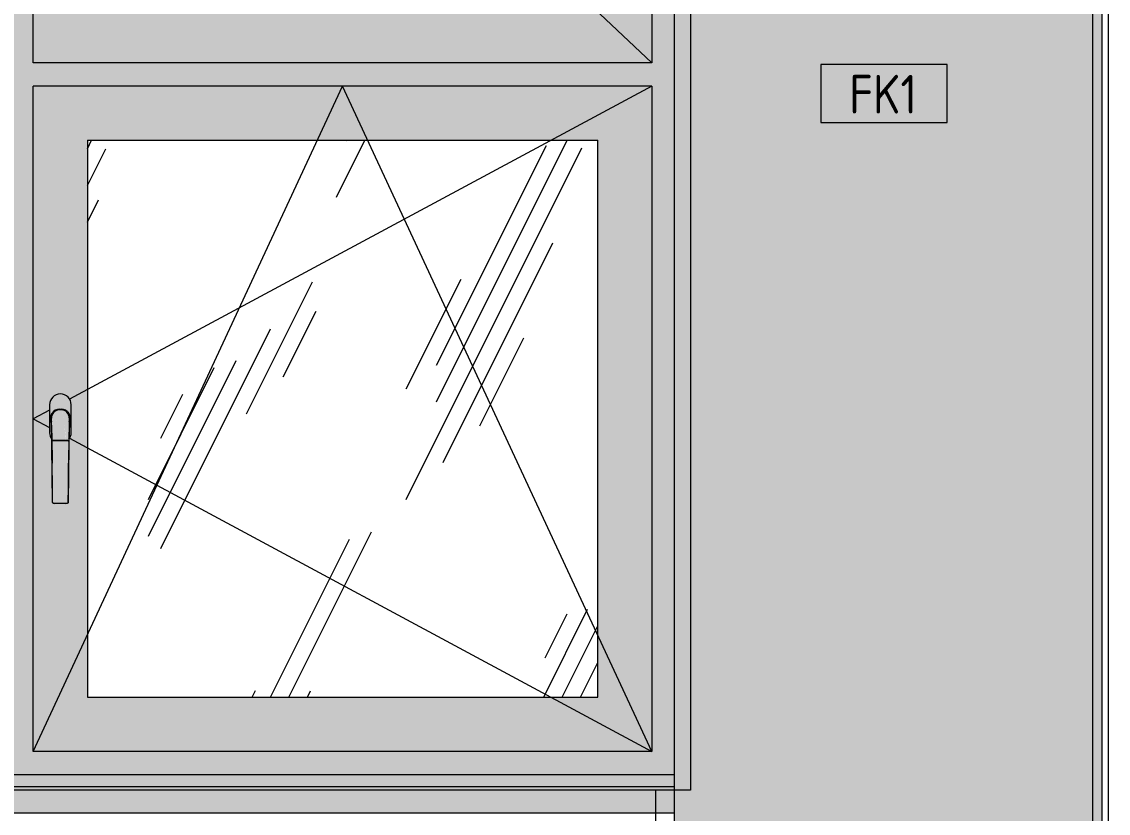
# Model space of a CAD drawing. Header units: millimetres. Extents: x 39286 to 136192, y -1987 to 27400.
# Drawn here: x 74583 to 75988, y 770 to 1793 of the extents above; entities that cross this region are included whole.
import ezdxf

# ---------------------------------------------------------------- set-up
doc = ezdxf.new("R2010")
doc.units = ezdxf.units.MM
for name, color, linetype, lineweight in [('A-DOOR-FRAM-1', 7, 'Continuous', 9), ('A-GLAZ', 7, 'Continuous', 9), ('A-WALL-IDEN', 7, 'Continuous', 9), ('A-WALL-PATT', 7, 'Continuous', 9), ('I-WALL', 7, 'Continuous', 9), ('Знаки', 7, 'Continuous', 9)]:
    doc.layers.add(name, color=color, linetype=linetype, lineweight=lineweight)
doc.styles.add('GOST Common_5', font='GOST_Common.ttf', dxfattribs={"width": 0.9, "height": 50})

# ---------------------------------------------------------------- blocks, each defined once
blk = doc.blocks.new('120_Окно_СКБ_2Ст - 120_Окно_СКБ_2Ст 2100х2400 _мал створка справа_-19092174-Развертка 1_38-1')
at = {"layer": 'A-GLAZ'}
h = blk.add_hatch(color=256, dxfattribs=at)
h.paths.add_polyline_path([(50112.9, 800), (50839, 800), (50839, 804), (48781, 804), (48781, 800), (50111.4, 800)])
h.paths.add_polyline_path([(49609.7, 820), (50839, 820), (50839, 3280), (48781.4, 3280), (48781.4, 3300), (48781, 3300), (48781, 820), (49609.4, 820)])
h.paths.add_polyline_path([(50267.1, 850), (50010, 850), (50010, 1710), (50810, 1710), (50810, 850), (50272.9, 850)])
h.paths.add_polyline_path([(48830, 850), (48810, 850), (48810, 3250), (49980, 3250), (49980, 850), (48863.5, 850)])
h.paths.add_polyline_path([(50034.3, 1740), (50010, 1740), (50010, 3250), (50810, 3250), (50810, 1740), (50080, 1740)])
h = blk.add_hatch(color=256, dxfattribs=at)
h.paths.add_polyline_path([(50030, 1740), (50810, 1740), (50810, 3250), (50010, 3250), (50010, 1740), (50028.4, 1740)])
h.paths.add_polyline_path([(50272.9, 1810), (50080, 1810), (50080, 3180), (50740, 3180), (50740, 1810)])
h.paths.add_polyline_path([(50041.4, 2385.5), (50036.4, 2385.7), (50035.1, 2386.3), (50035, 2386.6), (50033.8, 2468.8), (50032.9, 2470), (50031.5, 2473.4), (50031, 2477), (50031.2, 2514.4), (50031.5, 2516.6), (50032.9, 2520), (50035.1, 2522.9), (50038, 2525.1), (50041.4, 2526.5), (50045, 2527), (50048.6, 2526.5), (50052, 2525.1), (50054.9, 2522.9), (50057.1, 2520), (50058.5, 2516.6), (50059, 2513), (50059, 2477), (50058.5, 2473.4), (50057.1, 2470), (50056.1, 2468.6), (50055.8, 2445.4), (50054.9, 2386.3), (50053.9, 2385.7), (50052, 2385.5), (50041.4, 2385.5)])
h = blk.add_hatch(color=256, dxfattribs=at)
h.paths.add_polyline_path([(50132, 850), (50810, 850), (50810, 1710), (50010, 1710), (50010, 850), (50080, 850)])
h.paths.add_polyline_path([(50272.9, 920), (50080, 920), (50080, 1640), (50740, 1640), (50740, 920), (50413.9, 920)])
h.paths.add_polyline_path([(50045.4, 1170.5), (50036, 1170.8), (50035.1, 1171.3), (50035, 1171.6), (50033.8, 1253.8), (50032.9, 1255), (50031.5, 1258.4), (50031, 1262), (50031.3, 1300.1), (50031.5, 1301.6), (50032.9, 1305), (50035.1, 1307.9), (50038, 1310.1), (50041.4, 1311.5), (50045, 1312), (50048.6, 1311.5), (50052, 1310.1), (50054.9, 1307.9), (50057.1, 1305), (50058.5, 1301.6), (50059, 1298), (50059, 1262), (50058.5, 1258.4), (50057.1, 1255), (50056.1, 1253.6), (50055.8, 1230.4), (50054.9, 1171.3), (50053.9, 1170.7), (50052, 1170.5)])
h = blk.add_hatch(dxfattribs=at)
h.set_pattern_fill('FP_23', color=256, style=0, pattern_type=2)
h.set_pattern_definition([(63.435, (48664.5, 31.75), (-255.58, 766.75), [317.5, -190.5, 317.5, -190.5, -403.9]), (63.435, (48664.5, 31.75), (-255.58, 766.75), [-1016, 127, -276.9]), (63.435, (48648.6, 47.6), (-255.58, 766.75), [254, -317.5, 190.5, -190.5, -467.4]), (63.435, (48648.6, 47.6), (-255.58, 766.75), [-952.5, 222.25, -245.15]), (63.435, (48648.6, 95.25), (-255.58, 766.75), [190.5, -381, 127, -190.5, -530.9]), (63.435, (48648.6, 95.25), (-255.58, 766.75), [-889, 285.75, -245.15]), (63.435, (48696.2, 47.6), (-255.58, 766.75), [190.5, -381, 158.75, -6404.65]), (63.435, (48743.85, 95.25), (-255.58, 766.75), [95.25, -476.25, 63.5, -6499.9]), (63.435, (48664.5, 174.6), (-255.58, 766.75), [63.5, -476.25, 63.5, -254, -562.65]), (63.435, (48664.5, 174.6), (-255.58, 766.75), [-857.25, 158.75, -403.9]), (63.435, (48950.2, 127), (-255.58, 766.75), [317.5, -476.25, 381, -251.5]), (63.435, (48950.2, 79.4), (-255.58, 766.75), [444.5, -317.5, 476.25, -188]), (63.435, (48982, 95.25), (-255.58, 766.75), [508, -254, 381, -276.9]), (63.435, (49029.6, 142.9), (-255.58, 766.75), [317.5, -444.5, 254, -403.9]), (63.435, (48982, 238.1), (-255.58, 766.75), [158.75, -635, 190.5, -435.65]), (63.435, (49077.2, 190.5), (-255.58, 766.75), [127, -635, 127, -530.9])])
h.paths.add_polyline_path([(50272.9, 920), (50740, 920), (50740, 1640), (50080, 1640), (50080, 920), (50132, 920)])
h = blk.add_hatch(color=256, dxfattribs=at)
h.paths.add_polyline_path([(50032.9, 1280.3), (50033.1, 1281.9), (50033, 1280.8)])
h.paths.add_polyline_path([(50033.9, 1253.6), (50033, 1279.7), (50032.9, 1283.7), (50033.1, 1284), (50033.4, 1284.4), (50033.8, 1286.1), (50034.5, 1287.3), (50036.5, 1289.6), (50036.6, 1289.2), (50037.3, 1289.9), (50037.2, 1290.1), (50039.2, 1291.4), (50042, 1292.2), (50046, 1292.5), (50049.7, 1291.8), (50052.6, 1290.3), (50054.8, 1288.2), (50056.4, 1285.7), (50057, 1283.8), (50056.9, 1283.5), (50057.3, 1282), (50057.1, 1279.7), (50056.5, 1269.3), (50056.1, 1253.6), (50057.1, 1255), (50058.6, 1258.6), (50059, 1263.4), (50058.7, 1300.1), (50058.5, 1301.6), (50057.1, 1305), (50054.9, 1307.9), (50052, 1310.1), (50048.6, 1311.5), (50045, 1312), (50041.4, 1311.5), (50038, 1310.1), (50035.1, 1307.9), (50032.9, 1305), (50031.5, 1301.6), (50031, 1298), (50031, 1262), (50031.5, 1258.4), (50032.9, 1255), (50033.8, 1253.8)])
for points in [[(50034, 1251.2), (50034.5, 1251.6), (50037, 1251.9), (50038, 1251.9), (50040.2, 1275.9), (50041, 1282.1), (50042.6, 1289.4), (50043.4, 1292.4), (50040.3, 1291.8), (50037.9, 1290.7), (50037.1, 1290), (50037.3, 1289.8), (50036.6, 1289.2), (50036.5, 1289.6), (50035.2, 1288.3), (50033.6, 1285.7), (50033.5, 1284.9), (50033.3, 1284.2), (50032.9, 1283.7), (50033, 1279.7), (50033.3, 1275.2), (50034, 1251.2)], [(50038, 1251.9), (50052, 1251.9), (50049.9, 1275.6), (50048.7, 1283.8), (50047.5, 1289.1), (50046, 1292.5), (50043.9, 1292.2), (50042.8, 1289.8), (50042.1, 1287.7), (50041, 1282.1), (50039.5, 1269.3), (50038.1, 1252.8)], [(50038, 1170.5), (50038, 1251.9), (50034.5, 1251.6), (50034, 1251.1), (50035.1, 1171.3), (50036, 1170.8), (50037.2, 1170.5)], [(50045.4, 1170.5), (50052, 1170.5), (50052, 1251.9), (50038, 1251.9), (50038, 1170.5), (50045, 1170.5)], [(50052, 1170.5), (50054.1, 1170.8), (50054.9, 1171.3), (50055, 1171.6), (50055.9, 1251.4), (50054.3, 1251.8), (50052, 1251.9), (50052, 1177.5)], [(50056, 1250.4), (50056, 1250.5), (50056, 1250.5)]]:
    blk.add_hatch(color=256, dxfattribs=at).paths.add_polyline_path(points)
h = blk.add_hatch(color=256, dxfattribs=at)
h.paths.add_polyline_path([(50056, 1251.2), (50056.9, 1277.5), (50057.1, 1283), (50057, 1283.8), (50057, 1284.2), (50055.3, 1287.6), (50053.5, 1289.6), (50050.8, 1291.4), (50048, 1292.2), (50046.1, 1292.4), (50047.3, 1289.7), (50048, 1287.3), (50049, 1282.1), (50050.5, 1269.7), (50052.3, 1251.9), (50055.5, 1251.6), (50055.9, 1251.3)])
h.paths.add_polyline_path([(50056.4, 1284.7), (50056, 1285.7), (50056.3, 1284.9)])
for p, q in [((50860, 3300), (50860, 800)), ((50010, 1740), (50010, 3250)), ((50810, 3250), (50810, 1740)), ((50055.8, 2451.8), (50810, 1740)), ((50810, 1740), (50010, 1740)), ((50010, 850), (50010, 1710)), ((50810, 1710), (50010, 1710)), ((50010, 850), (50410, 1710)), ((50810, 1710), (50056.9, 1305.2)), ((50810, 850), (50410, 1710)), ((50810, 1710), (50810, 850)), ((50080, 1640), (50080, 920)), ((50080, 1640), (50740, 1640)), ((50740, 920), (50740, 1640)), ((50031, 1298), (50031, 1262)), ((50031, 1298), (50031, 1262)), ((50059, 1262), (50059, 1298)), ((50059, 1262), (50059, 1298)), ((50031, 1291.3), (50010, 1280)), ((50010, 1280), (50031, 1268.7)), ((50032.5, 1279), (50032.5, 1281)), ((50035, 1171.6), (50033.5, 1280.8)), ((50043.9, 1292.5), (50046.1, 1292.5)), ((50044, 1292.5), (50046, 1292.5)), ((50046, 1291.5), (50044, 1291.5)), ((50056.5, 1281), (50055, 1171.6)), ((50057.5, 1281), (50057.5, 1279)), ((50034, 1251.2), (50034, 1250.5)), ((50034, 1250.5), (50034, 1251.2)), ((50034, 1250.5), (50034, 1250.5)), ((50036, 1251.8), (50037, 1251.9)), ((50037, 1251.9), (50038, 1251.9)), ((50052, 1251.9), (50038, 1251.9)), ((50038, 1251.9), (50052, 1251.9)), ((50052, 1251.9), (50053, 1251.9)), ((50053, 1251.9), (50054, 1251.8)), ((50056, 1250.5), (50056, 1251.2)), ((50056, 1251.2), (50056, 1250.5)), ((50056.9, 1254.8), (50810, 850)), ((50052, 1170.5), (50038, 1170.5)), ((50052, 1170.5), (50038, 1170.5)), ((50080, 920), (50740, 920)), ((50810, 850), (50010, 850)), ((50860, 800), (48760, 800))]:
    blk.add_line(p, q, dxfattribs=at)
at = {"layer": 'A-GLAZ', "flags": 128}
for points in [[(50032.5, 1281), (50032.9, 1284), (50034, 1286.7), (50035.9, 1289.1), (50038.3, 1291), (50041, 1292.1), (50044, 1292.5)], [(50033.2, 1275.2), (50032.9, 1276), (50032.5, 1279)], [(50046, 1292.5), (50049, 1292.1), (50051.7, 1291), (50054.1, 1289.1), (50056, 1286.7), (50057.1, 1284), (50057.5, 1281)], [(50057.5, 1279), (50057.1, 1276), (50056.8, 1275.2)], [(50032.9, 1276.2), (50033, 1275.8), (50033.1, 1274), (50033.4, 1269.9), (50033.5, 1266.8), (50033.6, 1263.3), (50033.8, 1259.6), (50033.9, 1253.2), (50034, 1250.5)], [(50057.1, 1276.2), (50057, 1275.8), (50056.9, 1274), (50056.6, 1269.9), (50056.5, 1266.8), (50056.4, 1263.3), (50056.2, 1259.6), (50056.1, 1253.2), (50056, 1250.5)], [(50038, 1251.9), (50037, 1251.9), (50036, 1251.8), (50035.2, 1251.7), (50034.5, 1251.6), (50034.1, 1251.4), (50034, 1251.2)], [(50034, 1251.2), (50034.1, 1251.4), (50034.5, 1251.6)], [(50034, 1250.5), (50034.3, 1228.7), (50034.3, 1222.5)], [(50034.5, 1251.6), (50035.2, 1251.7), (50036, 1251.8)], [(50056, 1251.2), (50055.9, 1251.4), (50055.5, 1251.6), (50054.8, 1251.7), (50054, 1251.8), (50053, 1251.9), (50052, 1251.9)], [(50054, 1251.8), (50054.8, 1251.7), (50055.5, 1251.6)], [(50055.5, 1251.6), (50055.9, 1251.4), (50056, 1251.2)], [(50056, 1250.5), (50055.7, 1228.7), (50055.7, 1222.5)], [(50035, 1171.6), (50034.7, 1191.5), (50034.3, 1222.2), (50034.3, 1222.5)], [(50055, 1171.6), (50055.3, 1191.5), (50055.7, 1222.2), (50055.7, 1222.5)], [(50038, 1170.5), (50037.2, 1170.5), (50036.5, 1170.6), (50035.9, 1170.8), (50035.4, 1171), (50035.1, 1171.3), (50035, 1171.6)], [(50055, 1171.6), (50054.9, 1171.3), (50054.6, 1171), (50054.1, 1170.8), (50053.5, 1170.6), (50052.8, 1170.5), (50052, 1170.5)]]:
    blk.add_lwpolyline(points, dxfattribs=at)
at = {"layer": 'A-GLAZ'}
for centre, radius, start, end in [((50045, 1298), 14, 0, 180), ((50045, 1298), 14, 0, 180), ((50044, 1281), 11.5, 90.2744, 204.8614), ((50044, 1281), 10.5, 90.2744, 181.3109), ((50046, 1281), 10.5, 0.0023, 89.7256), ((50046, 1281), 11.5, 335.1322, 89.7256), ((50045, 1262), 14, 180, 217.3919), ((50045, 1262), 14, 180, 217.174), ((50045, 1262), 14, 322.6053, 0), ((50045, 1262), 14, 322.826, 0)]:
    blk.add_arc(centre, radius, start, end, dxfattribs=at)
for centre, major_axis, start_param, end_param in [((50038, 1171.6), (-3, 0), 0.00131, 1.569486), ((50052, 1171.6), (3, 0), 4.713699, 6.278048)]:
    blk.add_ellipse(centre, major_axis=major_axis, ratio=0.374607, start_param=start_param, end_param=end_param, dxfattribs=at)
blk = doc.blocks.new('110_Дверь_СКБ_1Ст_Внутренняя1 - Д-26л 950х2100 EIW30-32941023-Развертка 1_38-1')
at = {"layer": 'A-DOOR-FRAM-1'}
for p, q in [((51392, 0), (51392, 2060)), ((51400, 2050), (51400, 14))]:
    blk.add_line(p, q, dxfattribs=at)
blk = doc.blocks.new('Зашивка_ торцевая панель - Зашивка_ торцевая панель-V73-Развертка 1_38-1')
at = {"layer": 'Знаки'}
for points in [[(50839, 770), (50839, 800), (50815, 800), (50815, 770), (50836.7, 770)], [(50836.7, 0), (50839, 0), (50839, 100), (50815, 100), (50815, 0)]]:
    blk.add_hatch(color=256, dxfattribs=at).paths.add_polyline_path(points)
for p, q in [((50815, 750), (50815, 800)), ((50839, 800), (50815, 800)), ((50815, 130), (50815, 750)), ((50815, 0), (50815, 130))]:
    blk.add_line(p, q, dxfattribs=at)
blk = doc.blocks.new('Зашивка радиатора_ с перфорацией М5 - Зашивка радиатора_ с перфорацией М14 _пищеблок_-32704472-Развертка 1_38-1')
at = {"layer": 'Знаки'}
blk.add_hatch(color=256, dxfattribs=at).paths.add_polyline_path([(48781, 804), (50839, 804), (50839, 820), (48781, 820)])
for p, q in [((48781, 820), (50839, 820)), ((50839, 804), (48781, 804)), ((50839, 770), (48781, 770))]:
    blk.add_line(p, q, dxfattribs=at)
blk = doc.blocks.new('М_стена_0001 - Типоразмер_без рамки-25382661-Развертка 1_38-1')
at = {"layer": 'A-WALL-IDEN'}
for p, q in [((43670.1, 1738.1), (43506.8, 1738.1)), ((43506.8, 1738.1), (43506.8, 1663.1)), ((43670.1, 1663.1), (43670.1, 1738.1)), ((43506.8, 1663.1), (43670.1, 1663.1))]:
    blk.add_line(p, q, dxfattribs=at)

msp = doc.modelspace()

# ---------------------------------------------------------------- hatches: boundary and pattern name
at = {"layer": 'A-WALL-PATT'}
h = msp.add_hatch(color=256, dxfattribs=at)
h.paths.add_polyline_path([(75428.4, 0), (75428.4, 3400), (75427.4, 3400), (75427.4, 0)])
h.paths.add_polyline_path([(75428.3, 3450), (75428.4, 3450), (75428.4, 3880), (75427.4, 3880), (75427.4, 3450)])
h = msp.add_hatch(color=256, dxfattribs=at)
h.paths.add_polyline_path([(73393.4, 0), (75403.4, 0), (75403.4, 100), (73393.4, 100), (73393.4, 9.2)])
h.paths.add_polyline_path([(75299.4, 280), (75304.6, 280.7), (75309.4, 282.7), (75313.6, 285.9), (75316.8, 290), (75318.7, 294.8), (75319.4, 300), (75318.7, 305.2), (75316.8, 310), (75313.6, 314.1), (75309.1, 317.5), (75304.4, 319.3), (75298.4, 319.9), (75298.4, 280.1)])
h.paths.add_polyline_path([(73498.4, 280.1), (73498.4, 319.9), (73494.3, 319.3), (73489.4, 317.3), (73485.3, 314.1), (73482.1, 310), (73480.1, 305.2), (73479.4, 300), (73480.1, 294.8), (73482.1, 290), (73485.3, 285.9), (73489.4, 282.7), (73494.3, 280.7)])
h.paths.add_polyline_path([(75299.4, 365), (75302, 365.3), (75304.6, 366.5), (75306.5, 367.9), (75308.1, 370), (75309.1, 372.4), (75309.4, 375), (75309.1, 377.6), (75308.1, 380), (75306.5, 382.1), (75304.4, 383.7), (75301.8, 384.7), (75298.4, 384.9), (75298.4, 365.1)])
h.paths.add_polyline_path([(73498.4, 365.1), (73498.4, 384.9), (73496.8, 384.7), (73494.3, 383.5), (73492.4, 382.1), (73490.8, 380), (73489.8, 377.6), (73489.4, 375), (73489.8, 372.4), (73490.8, 370), (73492.4, 367.9), (73494.4, 366.3), (73496.8, 365.3)])
h.paths.add_polyline_path([(75299.4, 505), (75304.6, 505.7), (75309.4, 507.7), (75313.6, 510.9), (75316.8, 515), (75318.7, 519.8), (75319.4, 525), (75318.7, 530.2), (75316.8, 535), (75313.6, 539.1), (75309.4, 542.3), (75304.4, 544.3), (75298.4, 544.9), (75298.4, 505.1)])
h.paths.add_polyline_path([(73498.4, 505.1), (73498.4, 544.9), (73494.3, 544.3), (73489.4, 542.3), (73485.3, 539.1), (73482.1, 535), (73480.1, 530.2), (73479.4, 525), (73480.1, 519.8), (73482.4, 514.6), (73486, 510.3), (73489.4, 507.7), (73494.4, 505.7), (73496.8, 505.3)])
h.paths.add_polyline_path([(73699.4, 675), (73704.6, 675.7), (73709.4, 677.7), (73713.6, 680.9), (73716.8, 685), (73718.8, 690), (73719.4, 695), (73718.7, 700.2), (73716.8, 705), (73713.6, 709.1), (73709.4, 712.3), (73704.4, 714.3), (73698.5, 714.9), (73694.3, 714.3), (73689.4, 712.3), (73685.3, 709.1), (73682, 704.7), (73680.1, 700), (73679.4, 695), (73680.1, 689.8), (73682.1, 685), (73685.3, 680.9), (73689.4, 677.7), (73694.3, 675.7), (73698.5, 675.1)])
h.paths.add_polyline_path([(74299.4, 675), (74304.6, 675.7), (74309.4, 677.7), (74313.6, 680.9), (74316.8, 685), (74318.8, 690), (74319.4, 695), (74318.7, 700.2), (74316.8, 705), (74313.6, 709.1), (74309.4, 712.3), (74304.6, 714.3), (74299.4, 715), (74294.3, 714.3), (74289.4, 712.3), (74285.3, 709.1), (74282, 704.7), (74280.1, 700), (74279.4, 695), (74280.1, 689.8), (74282.1, 685), (74285.3, 680.9), (74289.4, 677.7), (74294.3, 675.7), (74297.6, 675.2)])
h.paths.add_polyline_path([(74599.4, 675), (74604.6, 675.7), (74609.4, 677.7), (74613.6, 680.9), (74616.8, 685), (74618.8, 690), (74619.4, 695), (74618.7, 700.2), (74616.8, 705), (74613.6, 709.1), (74609.4, 712.3), (74604.6, 714.3), (74599.4, 715), (74594.3, 714.3), (74589.4, 712.3), (74585.3, 709.1), (74582, 704.7), (74580.1, 700), (74579.5, 694.7), (74580.1, 689.8), (74582.1, 685), (74585.3, 680.9), (74589.4, 677.7), (74594.3, 675.7)])
h.paths.add_polyline_path([(75199.4, 675), (75204.6, 675.7), (75209.4, 677.7), (75213.7, 681.1), (75216.8, 685), (75218.8, 690), (75219.4, 695), (75218.7, 700.2), (75216.8, 705), (75213.2, 709.5), (75209.4, 712.3), (75204.6, 714.3), (75199.4, 715), (75194.3, 714.3), (75189.4, 712.3), (75185.3, 709.1), (75182, 704.7), (75180.1, 700), (75179.4, 695), (75180.1, 689.8), (75182.1, 685), (75185.3, 680.9), (75189.4, 677.7), (75194.3, 675.7)])
h.paths.add_polyline_path([(74899.4, 675), (74904.6, 675.7), (74909.4, 677.7), (74913.6, 680.9), (74916.8, 685), (74918.8, 690), (74919.4, 695), (74918.7, 700.2), (74916.8, 705), (74913.6, 709.1), (74909.4, 712.3), (74904.4, 714.3), (74899.4, 715), (74894.3, 714.3), (74889.4, 712.3), (74885.3, 709.1), (74882, 704.7), (74880.1, 700), (74879.4, 695), (74880.1, 689.8), (74882.1, 685), (74885.3, 680.9), (74889.4, 677.7), (74894.3, 675.7), (74896.6, 675.4)])
h.paths.add_polyline_path([(73999.4, 675), (74004.6, 675.7), (74009.4, 677.7), (74013.6, 680.9), (74016.8, 685), (74018.8, 690), (74019.4, 695), (74018.7, 700.2), (74016.8, 705), (74013.6, 709.1), (74009.4, 712.3), (74004.4, 714.3), (73999.4, 715), (73994.3, 714.3), (73989.4, 712.3), (73985.3, 709.1), (73982, 704.7), (73980.1, 700), (73979.4, 695), (73980.4, 689), (73982.1, 685), (73985.3, 680.9), (73989.4, 677.7), (73994.3, 675.7)])
h.paths.add_polyline_path([(75299.4, 685), (75302, 685.3), (75304.6, 686.5), (75306.5, 687.9), (75308.1, 690), (75309.1, 692.4), (75309.4, 695), (75309.1, 697.6), (75308.1, 700), (75306.5, 702.1), (75304.4, 703.7), (75302, 704.7), (75299.4, 705), (75296.8, 704.7), (75294.4, 703.7), (75292.4, 702.1), (75290.8, 700), (75289.8, 697.6), (75289.4, 695), (75289.8, 692.4), (75290.9, 689.8), (75292.4, 687.9), (75294.4, 686.3), (75296.8, 685.3)])
h.paths.add_polyline_path([(74099.4, 685), (74102, 685.3), (74104.4, 686.3), (74106.5, 687.9), (74108.1, 690), (74109.2, 693), (74109.4, 695), (74109.1, 697.6), (74108, 700.2), (74106.5, 702.1), (74104.4, 703.7), (74102, 704.7), (74099.4, 705), (74096.8, 704.7), (74094.4, 703.7), (74092.4, 702.1), (74090.8, 700), (74089.8, 697.6), (74089.4, 695), (74089.8, 692.4), (74090.9, 689.8), (74092.4, 687.9), (74094.4, 686.3), (74096.8, 685.3)])
h.paths.add_polyline_path([(73499.4, 685), (73502, 685.3), (73504.4, 686.3), (73506.5, 687.9), (73508.1, 690), (73509.1, 692.4), (73509.4, 695), (73509.1, 697.6), (73508, 700.2), (73506.5, 702.1), (73504.4, 703.7), (73502, 704.7), (73499.4, 705), (73496.8, 704.7), (73494.4, 703.7), (73492.4, 702.1), (73490.8, 700), (73489.8, 697.6), (73489.4, 695), (73489.8, 692.4), (73490.8, 690), (73492.4, 687.9), (73494.4, 686.3), (73496.8, 685.3)])
h.paths.add_polyline_path([(74699.4, 685), (74702, 685.3), (74704.4, 686.3), (74706.5, 687.9), (74708.1, 690), (74709.2, 693), (74709.4, 695), (74709.1, 697.6), (74708, 700.2), (74706.5, 702.1), (74704.4, 703.7), (74702, 704.7), (74699.4, 705), (74696.8, 704.7), (74694.4, 703.7), (74692.4, 702.1), (74690.8, 700), (74689.8, 697.6), (74689.4, 695), (74689.8, 692.4), (74690.9, 689.8), (74692.4, 687.9), (74694.4, 686.3), (74696.8, 685.3)])
h.paths.add_polyline_path([(73799.4, 685), (73802, 685.3), (73804.4, 686.3), (73806.5, 687.9), (73808.1, 690), (73809.1, 692.4), (73809.4, 695), (73809.1, 697.6), (73808, 700.2), (73806.5, 702.1), (73804.3, 703.7), (73802, 704.7), (73799.4, 705), (73796.8, 704.7), (73794.4, 703.7), (73792.4, 702.1), (73790.8, 700), (73789.8, 697.6), (73789.4, 695), (73789.8, 692.4), (73790.9, 689.8), (73792.4, 687.9), (73794.4, 686.3), (73796.8, 685.3)])
h.paths.add_polyline_path([(74999.4, 685), (75002.3, 685.5), (75004.4, 686.3), (75006.5, 687.9), (75008.1, 690), (75009.1, 692.4), (75009.4, 695), (75009.1, 697.6), (75008, 700.2), (75006.5, 702.1), (75004.4, 703.7), (75002, 704.7), (74999.4, 705), (74996.8, 704.7), (74994.4, 703.7), (74992.4, 702.1), (74990.8, 700), (74989.8, 697.6), (74989.4, 695), (74989.8, 692.4), (74990.9, 689.8), (74992.4, 687.9), (74994.4, 686.3), (74996.8, 685.3)])
h.paths.add_polyline_path([(74399.4, 685), (74402, 685.3), (74404.4, 686.3), (74406.5, 687.9), (74408.1, 690), (74409.1, 692.4), (74409.4, 695), (74409.1, 697.6), (74408, 700.2), (74406.3, 702.2), (74404.4, 703.7), (74402, 704.7), (74399.4, 705), (74396.8, 704.7), (74394.4, 703.7), (74391.7, 701.2), (74390.8, 700), (74389.8, 697.6), (74389.4, 695), (74389.8, 692.4), (74390.9, 689.8), (74392.4, 687.9), (74394.4, 686.3), (74396.8, 685.3)])
h.paths.add_polyline_path([(75354.7, 770), (75403.4, 770), (75403.4, 800), (73393.4, 800), (73393.4, 770), (75309.1, 770)])
h.paths.add_polyline_path([(75425.1, 3300), (75427.4, 3300.1), (75427.4, 3400), (73369.4, 3400), (73369.4, 3300), (74861.4, 3300)])
msp.add_hatch(color=256, dxfattribs=at).paths.add_polyline_path([(75448.4, 100), (75968.4, 100), (75968.4, 2100), (75967.4, 2100), (75967.4, 3400), (75428.4, 3400), (75428.4, 100)])
at = {"layer": 'I-WALL'}
h = msp.add_hatch(color=256, dxfattribs=at)
h.paths.add_polyline_path([(75968.4, 0), (75980.4, 0), (75980.4, 2100), (75968.4, 2100), (75968.4, 62.1)])
h.paths.add_polyline_path([(75988.4, 3470), (75988.4, 3880), (75523.4, 3880), (75523.4, 3470), (75968.4, 3470)])

# ---------------------------------------------------------------- linework, layer by layer
for p, q in [((75427.4, 0), (75427.4, 3400)), ((75968.4, 100), (75968.4, 2100)), ((75403.4, 800), (73393.4, 800))]:
    msp.add_line(p, q, dxfattribs=at)

# ---------------------------------------------------------------- block references
at = {"layer": 'A-DOOR-FRAM-1'}
msp.add_blockref('110_Дверь_СКБ_1Ст_Внутренняя1 - Д-26л 950х2100 EIW30-32941023-Развертка 1_38-1', (24588.4, 0), dxfattribs=at)
at = {"layer": 'A-GLAZ'}
msp.add_blockref('120_Окно_СКБ_2Ст - 120_Окно_СКБ_2Ст 2100х2400 _мал створка справа_-19092174-Развертка 1_38-1', (24588.4, 0), dxfattribs=at)
at = {"layer": 'A-WALL-IDEN'}
msp.add_blockref('М_стена_0001 - Типоразмер_без рамки-25382661-Развертка 1_38-1', (32109.8, 0), dxfattribs=at)
at = {"layer": 'Знаки'}
for name in ['Зашивка радиатора_ с перфорацией М5 - Зашивка радиатора_ с перфорацией М14 _пищеблок_-32704472-Развертка 1_38-1', 'Зашивка_ торцевая панель - Зашивка_ торцевая панель-V73-Развертка 1_38-1']:
    msp.add_blockref(name, (24588.4, 0), dxfattribs=at)

# ---------------------------------------------------------------- texts
at = {"layer": 'A-WALL-IDEN', "insert": (75653.4, 1724.5), "char_height": 50, "width": 111.835, "attachment_point": 1, "style": 'GOST Common_5'}
msp.add_mtext('FK1', dxfattribs=at)

doc.saveas('drawing.dxf')
